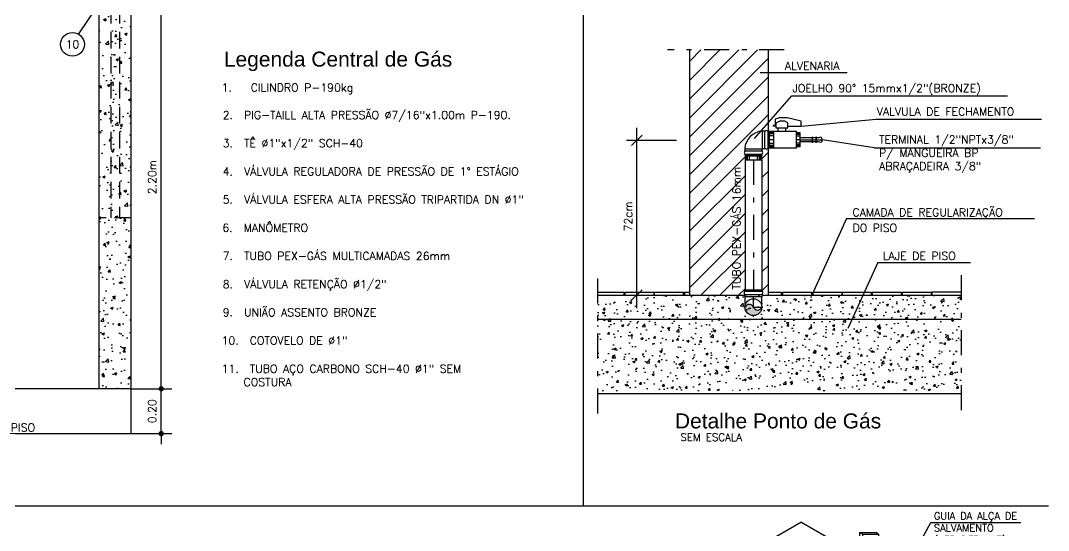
# Model space of a CAD drawing. Header units: millimetres. Extents: x 0 to 114, y 0 to 82.
# Drawn here: x 77.25 to 97.8, y 34.36 to 44.55 of the extents above; entities that cross this region are included whole.
import ezdxf
from ezdxf.enums import TextEntityAlignment as Align

# ---------------------------------------------------------------- set-up
doc = ezdxf.new("R2010")
doc.units = ezdxf.units.MM
doc.linetypes.add('DASHDOT', pattern=[1, 0.5, -0.25, 0, -0.25])
doc.linetypes.add('HIDDEN', pattern=[0.375, 0.25, -0.125])
for name, color, linetype in [('CAR-01', 252, 'Continuous'), ('CONEXAO', 1, 'Continuous'), ('DETALHES', 2, 'Continuous'), ('INC-DETALHE-TXT', 7, 'Continuous'), ('INC-DETALHES', 7, 'Continuous'), ('INC-DETALHES-TXT', 7, 'Continuous'), ('INDIC', 7, 'Continuous'), ('NORMO-DET', 2, 'Continuous'), ('PILAR', 7, 'Continuous')]:
    doc.layers.add(name, color=color, linetype=linetype)
doc.styles.add('140-100', font='arial.ttf', dxfattribs={"height": 0.6})
doc.styles.add('140-50', font='arial.ttf', dxfattribs={"height": 0.3})
doc.styles.add('60-100', font='romans.shx', dxfattribs={"height": 0.16})
doc.styles.add('60-125', font='romans.shx', dxfattribs={"height": 0.2})
doc.styles.add('60-50', font='romans.shx', dxfattribs={"height": 0.08})
doc.styles.add('60-75', font='romans.shx', dxfattribs={"height": 0.12})
doc.styles.add('ROMANS', font='ROMANS.SHX', dxfattribs={"height": 0.15})
doc.dimstyles.new('SETAS50', dxfattribs={"dimtxt": 0.08, "dimasz": 0.1, "dimexe": 0.15, "dimexo": 0, "dimgap": 0.1, "dimtad": 1, "dimzin": 10, "dimdsep": 46, "dimtxsty": '60-50', "dimblk1": 'OPEN', "dimblk2": 'OPEN', "dimsah": 1, "dimcen": 0, "dimclrd": 8, "dimclre": 8, "dimclrt": 7, "dimadec": 0, "dimazin": 0, "dimtfac": 1, "dimtix": 1, "dimtmove": 2, "dimatfit": 3, "dimldrblk": 'OPEN', "dimfxl": 0.15, "dimtolj": 1, "dimtzin": 6, "dimarcsym": 0})
pattern_1 = [(45, (26.31858, 35.24328), (-0.1885618, 0.1885618), [])]
pattern_2 = [(50, (26.31858, 35.2433), (0.4590465, -0.0401614), [0.048, -0.528]), (355, (26.3186, 35.2433), (-0.088801, 0.481403), [0.0384, -0.4224]), (100.4514, (26.35683, 35.23993), (0.370246, 0.4412413), [0.0407937, -0.448731]), (46.1842, (26.3186, 35.3713), (0.6830343, -0.105932), [0.072, -0.792]), (96.6356, (26.3755, 35.36245), (0.598184, 0.6234354), [0.0611906, -0.673096]), (351.1842, (26.3186, 35.3713), (0.598184, 0.623436), [0.0576, -0.6336]), (21, (26.38258, 35.3393), (0.3820205, -0.257676), [0.048, -0.528]), (326, (26.3826, 35.3393), (0.1557218, 0.464096), [0.0384, -0.4224]), (71.4514, (26.4144, 35.3178), (0.5377425, 0.2064195), [0.0407937, -0.448731]), (37.5, (26.31858, 35.24328), (0.0077823, 0.21305207), [0, -0.41728, 0, -0.4288, 0, -0.424]), (7.5, (26.31858, 35.24328), (0.1683645, 0.2524235), [0, -0.24448, 0, -0.40768, 0, -0.1616]), (327.5, (26.17586, 35.24328), (0.34164636, -0.0144351), [0, -0.16, 0, -0.4992, 0, -0.6624]), (317.5, (26.11186, 35.24328), (0.3732391, 0.0640672), [0, -0.208, 0, -0.33152, 0, -0.4704])]

# ---------------------------------------------------------------- blocks, each defined once
blk = doc.blocks.new('_Dot')
at = {"color": 0, "linetype": 'ByBlock', "lineweight": -2}
blk.add_line((-0.5, 0), (-1, 0), dxfattribs=at)
at = {"color": 0, "linetype": 'ByBlock', "const_width": 0.5}
blk.add_lwpolyline([(-0.25, 0, 1), (0.25, 0, 1)], format="xyb", close=True, dxfattribs=at)
blk = doc.blocks.new('A$C1C952E19')
at = {"layer": 'DETALHES'}
h = blk.add_hatch(dxfattribs=at)
h.set_pattern_fill('AR-CONC', color=9, scale=0.053178, style=0)
h.set_pattern_definition([(50, (-47.8843, -14.1127), (0.3814263, -0.0333705), [0.0398837, -0.4387204]), (355, (-47.8843, -14.1127), (-0.0737855, 0.4000025), [0.031907, -0.3509763]), (100.4514, (-47.85252, -14.11547), (0.307641, 0.3666317), [0.033896, -0.372855]), (46.1842, (-47.8843, -14.00633), (0.56754, -0.08802), [0.0598255, -0.6580806]), (96.6356, (-47.837, -14.01367), (0.497037, 0.5180186), [0.050844, -0.5592824]), (351.1842, (-47.8843, -14.00633), (0.4970367, 0.518019), [0.0478604, -0.5264645]), (21, (-47.83113, -14.03292), (0.3174246, -0.2141056), [0.0398837, -0.4387204]), (326, (-47.83113, -14.03292), (0.1293908, 0.385622), [0.031907, -0.3509763]), (71.4514, (-47.80468, -14.05076), (0.4468155, 0.171516), [0.033896, -0.372855]), (37.5, (-47.88431, -14.11269), (0.0064664, 0.17702706), [0, -0.34672206, 0, -0.35629414, 0, -0.3523058]), (7.5, (-47.88431, -14.11269), (0.1398957, 0.20974117), [0, -0.20314084, 0, -0.3387453, 0, -0.134275]), (327.5, (-48.0029, -14.11269), (0.28387732, -0.01199428), [0, -0.1329456, 0, -0.4147902, 0, -0.5503947]), (317.5, (-48.05608, -14.1127), (0.3101281, 0.0532341), [0, -0.1728292, 0, -0.2754632, 0, -0.39086])])
h.paths.add_polyline_path([(10.422, -7.554), (10.902, -7.554), (10.902, -0.336), (10.422, -0.336)])
at = {"layer": 'DETALHES', "color": 255}
for p, q in [((10.902, -8.226), (10.902, 0)), ((10.422, -7.554), (10.422, -0.336)), ((10.902, -7.554), (0, -7.554)), ((-0.228, -8.226), (10.902, -8.226))]:
    blk.add_line(p, q, dxfattribs=at)
at = {"layer": 'DETALHES', "color": 8, "linetype": 'HIDDEN'}
for p, q in [((10.596, -0.702), (10.596, -4.99)), ((10.727, -0.702), (10.727, -4.99)), ((10.902, -4.99), (10.422, -4.99))]:
    blk.add_line(p, q, dxfattribs=at)
at = {"layer": 'NORMO-DET', "color": 8}
for p, q in [((11.354, -7.474), (11.354, 0)), ((10.902, -7.554), (11.514, -7.554)), ((11.354, -8.226), (11.354, -7.554)), ((10.902, -8.226), (11.514, -8.226)), ((11.354, -8.306), (11.354, -8.386))]:
    blk.add_line(p, q, dxfattribs=at)
at = {"layer": 'NORMO-DET', "color": 7}
blk.add_line((10.12, -2.231), (10.36, -1.877), dxfattribs=at)
at = {"layer": 'NORMO-DET', "color": 252}
blk.add_line((10.902, -7.554), (10.476, -7.554), dxfattribs=at)
at = {"layer": 'NORMO-DET', "color": 7}
blk.add_circle((10.023, -2.388), 0.178, dxfattribs=at)
at = {"layer": 'NORMO-DET', "color": 8, "xscale": 0.0800000000000637, "yscale": 0.0800000000000637, "zscale": 0.0800000000000637}
for p, rotation in [((11.354, -7.554), 270), ((11.354, -8.226), 90)]:
    blk.add_blockref('_Dot', p, dxfattribs=dict(at, rotation=rotation))
at = {"layer": 'DETALHES', "color": 7, "style": 'ROMANS'}
blk.add_text('10', height=0.12, dxfattribs=at).set_placement((10.023, -2.388), align=Align.MIDDLE)
at = {"layer": 'NORMO-DET', "color": 7, "style": 'ROMANS'}
blk.add_text('PISO', height=0.12, dxfattribs=at).set_placement((9.097, -8.196))
at = {"layer": 'NORMO-DET', "color": 7, "char_height": 0.12, "attachment_point": 5, "rotation": 90, "style": '60-100'}
for s, insert in [('2.20m', (11.218, -4.379)), ('\\A1;0.20', (11.218, -7.89))]:
    blk.add_mtext(s, dxfattribs=dict(at, insert=insert))
blk = doc.blocks.new('_OPEN')
at = {"color": 0, "linetype": 'ByBlock'}
for p, q in [((-1, 0.17), (0, 0)), ((0, 0), (-1, -0.17)), ((0, 0), (-1, 0))]:
    blk.add_line(p, q, dxfattribs=at)
blk = doc.blocks.new('A$C29AF7E19')
at = {"layer": 'INC-DETALHES'}
h = blk.add_hatch(dxfattribs=at)
h.set_pattern_fill('BOX', color=252, scale=0.004, angle=300, style=0)
h.set_pattern_definition([(30, (10.95839, 45.74263), (-0.0508, 0.08798818), []), (30, (10.97109, 45.72063), (-0.0508, 0.08798818), []), (300, (10.95839, 45.74263), (0.08798818, 0.0508), [-0.0254, 0.0254]), (300, (10.98039, 45.75533), (0.08798818, 0.0508), [-0.0254, 0.0254]), (300, (11.00238, 45.76803), (0.08798818, 0.0508), [0.0254, -0.0254]), (300, (11.02438, 45.78073), (0.08798818, 0.0508), [0.0254, -0.0254]), (30, (10.98379, 45.69864), (-0.0508, 0.08798818), [0.0254, -0.0254]), (30, (10.99649, 45.67664), (-0.0508, 0.08798818), [0.0254, -0.0254])])
edge = h.paths.add_edge_path()
edge.add_arc((-0.084, -2.856), 0.0687, 448.6808, 477.8653)
edge.add_line((-0.116, -2.796), (-0.22, -2.856))
edge.add_arc((-0.168, -2.962), 0.118, 476.3772, 527.4799)
edge.add_arc((-0.278, -2.946), 0.0107, 476.5815, 540)
edge.add_arc((-0.278, -2.946), 0.0107, 540, 585.4604)
edge.add_line((-0.286, -2.953), (-0.532, -3.203))
edge.add_arc((-0.067, -1.715), 1.559, 220.6465, 252.6584, ccw=False)
edge.add_line((-1.25, -2.73), (0, -2.009))
edge.add_line((0, -2.009), (1.405, -2.82))
edge.add_arc((-0.353, 0.195), 3.49, 279.1484, 300.2447, ccw=False)
edge.add_arc((-0.067, -1.715), 1.559, 252.6584, 279.929, ccw=False)
edge.add_line((-0.532, -3.203), (-0.286, -2.953))
edge.add_arc((-0.278, -2.946), 0.0107, 225.4604, 226.8865)
edge.add_arc((-0.168, -2.962), 0.118, 535.9881, 538.634)
edge.add_line((-0.286, -2.959), (-0.291, -3.116))
edge.add_ellipse((-0.278, -3.124), major_axis=(0.0219, 0.0015), ratio=0.473727, start_angle=-233.5912, end_angle=-130.1013)
edge.add_ellipse((-0.278, -3.124), major_axis=(0.0219, 0.0015), ratio=0.473727, start_angle=-130.1013, end_angle=-59.4619)
edge.add_ellipse((-0.278, -3.124), major_axis=(0.0219, 0.0015), ratio=0.473727, start_angle=-59.4619, end_angle=53.7935)
edge.add_line((-0.265, -3.115), (-0.261, -2.982))
edge.add_arc((-0.135, -2.983), 0.126, 481.9899, 539.8208, ccw=False)
edge.add_line((-0.202, -2.876), (-0.1, -2.817))
edge.add_arc((-0.082, -2.891), 0.076, 391.4606, 463.3967, ccw=False)
edge.add_line((-0.018, -2.852), (-0.023, -3.04))
edge.add_ellipse((-0.009, -3.048), major_axis=(0.0219, 0.0015), ratio=0.473727, start_angle=-233.5912, end_angle=-130.1013)
edge.add_ellipse((-0.009, -3.048), major_axis=(0.0219, 0.0015), ratio=0.473727, start_angle=-130.1013, end_angle=-50.3285)
edge.add_ellipse((-0.009, -3.048), major_axis=(0.0219, 0.0015), ratio=0.473727, start_angle=-50.3285, end_angle=45.1453)
edge.add_line((0.006, -3.04), (0.011, -2.856))
edge.add_arc((-0.071, -2.87), 0.0829, 369.3883, 457.7386)
h.paths.add_polyline_path([(-0.72, -2.742, 1), (-0.699, -2.742, 1)], flags=16)
at = {"layer": 'INC-DETALHES', "color": 8}
for p, q in [((-1.886, -1.089), (0, 0)), ((0.652, -0.376), (0, 0)), ((0, -0.17), (-1.738, -1.174)), ((0, -0.17), (1.752, -1.182)), ((0, -2.009), (0, -0.17)), ((1.9, -1.097), (1.249, -0.721)), ((-1.738, -1.174), (-1.886, -1.089)), ((1.752, -1.182), (1.9, -1.097)), ((0, -2.009), (-1.25, -2.73)), ((0, -2.009), (1.405, -2.82)), ((-1.25, -2.812), (-1.25, -2.73)), ((1.405, -2.902), (1.405, -2.82)), ((1.893, -3.474), (1.143, -3.04)), ((-1.372, -3.363), (-1.801, -3.115)), ((-0.928, -3.096), (-1.381, -3.358)), ((1.893, -3.474), (2.14, -3.331))]:
    blk.add_line(p, q, dxfattribs=at)
at = {"layer": 'INC-DETALHES', "color": 254}
for p, q in [((0.862, -0.135), (0.862, -0.278)), ((0.534, -0.419), (0.534, -0.46)), ((0.534, -0.419), (0.652, -0.419)), ((0.862, -0.547), (0.683, -0.547)), ((0.862, -0.459), (0.862, -0.547)), ((1.039, -0.6), (0.862, -0.497)), ((1.189, -0.797), (1.189, -0.839)), ((1.189, -0.797), (1.367, -0.797)), ((1.367, -0.797), (1.367, -0.839)), ((1.189, -0.839), (1.367, -0.839)), ((-0.116, -2.796), (-0.233, -2.863)), ((-0.1, -2.817), (-0.202, -2.876)), ((-0.291, -3.133), (-0.286, -2.959)), ((-0.266, -3.132), (-0.261, -2.982))]:
    blk.add_line(p, q, dxfattribs=at)
for points in [[(0.683, -0.134), (0.652, -0.116)], [(0.652, -0.116), (0.652, -0.487)], [(0.652, -0.116), (0.83, -0.116)], [(0.683, -0.134), (0.862, -0.134)], [(0.683, -0.135), (0.683, -0.547)], [(0.862, -0.134), (0.83, -0.116)], [(1.039, -0.38), (0.81, -0.248)], [(1.071, -0.358), (1.039, -0.34)], [(1.039, -0.34), (1.039, -0.752)], [(1.039, -0.34), (1.218, -0.34)], [(1.249, -0.358), (1.218, -0.34)], [(0.534, -0.419), (0.652, -0.487)], [(1.039, -0.561), (0.735, -0.385)], [(1.071, -0.358), (1.249, -0.358)], [(1.071, -0.359), (1.071, -0.729)], [(1.249, -0.359), (1.249, -0.729)], [(0.534, -0.46), (0.683, -0.547)], [(1.039, -0.752), (1.189, -0.839)], [(1.071, -0.729), (1.189, -0.797)], [(1.071, -0.729), (1.249, -0.729)], [(1.249, -0.729), (1.367, -0.797)], [(-0.018, -2.852), (-0.023, -3.057)], [(0.011, -2.856), (0.005, -3.055)]]:
    blk.add_lwpolyline(points, dxfattribs=at)
at = {"layer": 'INC-DETALHES', "color": 254, "elevation": -252.78}
blk.add_lwpolyline([(1.17, -0.359, -1), (1.149, -0.359, -1)], format="xyb", close=True, dxfattribs=at)
at = {"layer": 'INC-DETALHES'}
blk.add_lwpolyline([(-0.268, -2.946, -1), (-0.289, -2.946, -1)], format="xyb", close=True, dxfattribs=at)
at = {"layer": 'INC-DETALHES', "color": 254}
for centre, radius, start, end in [((0.773, -0.317), 0.0784, 58.4023, 241.319), ((-0.084, -2.856), 0.0687, 88.6808, 117.8653), ((-0.082, -2.891), 0.076, 31.4606, 103.3967), ((-0.071, -2.87), 0.0829, 9.3883, 97.7386), ((-0.168, -2.962), 0.118, 116.3772, 178.634), ((-0.135, -2.983), 0.126, 121.9899, 180.1792)]:
    blk.add_arc(centre, radius, start, end, dxfattribs=at)
at = {"layer": 'INC-DETALHES', "color": 8}
for centre, radius, start, end in [((-1.028, -1.041), 0.859, 183.1649, 227.072), ((1.652, -1.434), 0.418, 316.3887, 53.642), ((-1.227, -1.11), 0.515, 187.166, 239.3066), ((1.474, -1.461), 0.394, 314.9899, 45.0101), ((-1.823, -1.872), 0.461, 316.0995, 43.9005), ((-1.823, -1.872), 0.291, 316.0995, 43.9005), ((1.94, -1.978), 0.303, 128.2549, 231.7451), ((2.143, -1.96), 0.303, 128.2549, 231.7451), ((-1.156, -2.694), 0.77, 126.4031, 213.1641), ((-1.059, -2.74), 0.697, 128.2285, 243.332), ((0.675, -2.973), 1.317, 337.6672, 35.1122), ((0.878, -2.956), 1.317, 343.4261, 35.1122), ((-0.067, -1.715), 1.559, 220.6465, 279.929), ((-0.067, -1.797), 1.559, 220.6465, 279.929), ((-0.353, 0.195), 3.49, 279.1484, 300.2447), ((-0.353, 0.113), 3.49, 279.1484, 300.2447)]:
    blk.add_arc(centre, radius, start, end, dxfattribs=at)
at = {"layer": 'INC-DETALHES', "color": 254}
blk.add_ellipse((0.644, -0.442), major_axis=(0.0139, 0), ratio=0.447826, start_param=0.955176, end_param=5.32801, dxfattribs=at)
blk.add_ellipse((1.224, -0.765), major_axis=(0.0139, 0), ratio=0.447826, dxfattribs=at)
at = {"layer": 'INC-DETALHES', "color": 254, "extrusion": (0, 0, -1)}
for centre, start_param in [((-0.009, -3.048), 5.469234), ((-0.278, -3.124), 5.309826)]:
    blk.add_ellipse(centre, major_axis=(0.0219, 0.0015), ratio=0.473727, start_param=start_param, end_param=10.360121, dxfattribs=at)
at = {"layer": 'INC-DETALHES', "color": 254}
for points, knots in [([(0.652, -0.434), (0.647, -0.433), (0.642, -0.433), (0.633, -0.435), (0.629, -0.436), (0.626, -0.442), (0.627, -0.445), (0.63, -0.449), (0.633, -0.45), (0.64, -0.452), (0.647, -0.452), (0.652, -0.451)], [1.025497, 1.025497, 1.025497, 1.025497, 2.01723, 2.01723, 2.949027, 2.949027, 3.550427, 3.550427, 4.151827, 4.151827, 5.257518, 5.257518, 5.257518, 5.257518]), ([(1.241, -0.765), (1.241, -0.763), (1.24, -0.761), (1.237, -0.759), (1.236, -0.758), (1.229, -0.756), (1.223, -0.755), (1.213, -0.757), (1.209, -0.759), (1.206, -0.765), (1.207, -0.768), (1.211, -0.771), (1.213, -0.773), (1.221, -0.775), (1.228, -0.775), (1.237, -0.772), (1.239, -0.77), (1.241, -0.767), (1.241, -0.766), (1.241, -0.765)], [0, 0, 0, 0, 0.426486, 0.426486, 0.852972, 0.852972, 2.01723, 2.01723, 2.949027, 2.949027, 3.550427, 3.550427, 4.151827, 4.151827, 5.396241, 5.396241, 6.069812, 6.069812, 6.283185, 6.283185, 6.283185, 6.283185])]:
    blk.add_open_spline(points, degree=3, knots=knots, dxfattribs=at)
at = {"layer": 'INC-DETALHES-TXT'}
for s, height, style, p in [('Vista da Alça de Salvamento', 0.15, '140-50', (-1.041, -3.986)), ('SEM ESCALA', 0.08, '60-50', (-1.026, -4.121))]:
    blk.add_text(s, height=height, dxfattribs=dict(at, style=style)).set_placement(p)
at = {"layer": 'INC-DETALHES-TXT', "char_height": 0.08, "style": '60-75'}
for s, insert, width, attachment_point in [('GUIA DA ALÇA DE SALVAMENTO (VER DETALHE) ', (1.477, 0.109), 1.01692, 1), ('PAREDE DA PLATIBANDA ', (-0.11, -0.991), 1.01692, 3), ('PISO DA ÁREA DE RESGATE ', (0.384, -1.95), 1.01692, 1), ('ALÇA DE SALVAMENTO (VER DETALHE) ', (-2.05, -3.471), 1.41289, 1)]:
    blk.add_mtext(s, dxfattribs=dict(at, insert=insert, width=width, attachment_point=attachment_point))
at = {"layer": 'INC-DETALHES-TXT'}
for points in [[(1.249, -0.359), (1.442, -0.004), (2.443, -0.004)], [(-1.401, -0.886), (-0.874, -1.104), (-0.065, -1.104)], [(0.33, -2.448), (0.33, -2.063), (1.255, -2.063)], [(-0.287, -2.979), (-0.706, -3.584), (-2.083, -3.584)]]:
    blk.add_leader(points, dimstyle='SETAS50', override={"dimclrd": 8}, dxfattribs=at)

msp = doc.modelspace()

# ---------------------------------------------------------------- hatches: boundary and pattern name
at = {"layer": 'INC-DETALHES'}
msp.add_hatch(color=7, dxfattribs=at).paths.add_polyline_path([(91.901, 38.823), (91.901, 38.822, 0.660334), (91.734, 38.824, 0.999844), (92.069, 38.823), (92.069, 38.823, -0.679286)])
at = {"layer": 'PILAR'}
h = msp.add_hatch(dxfattribs=at)
h.set_pattern_fill('ANSI31', color=9, scale=2.133333, style=0)
h.set_pattern_definition(pattern_1)
h.paths.add_polyline_path([(90.635, 39.065), (91.727, 39.065, 0.20758), (91.726, 39.088), (91.721, 39.098, -0.236068), (91.721, 39.124), (91.729, 39.14), (91.729, 39.146, -0.166169), (91.734, 39.16), (91.734, 41.765), (91.734, 41.859, -0.166169), (91.729, 41.873), (91.729, 41.879), (91.721, 41.895, -0.236068), (91.721, 41.921), (91.726, 41.931, 0.116434), (91.729, 41.944), (91.729, 41.988, -0.364873), (92.052, 42.338), (92.2, 42.503), (92.2, 43.964), (90.635, 43.964)])
h.paths.add_polyline_path([(91.684, 39.259), (91.684, 41.633), (91.444, 41.633), (91.444, 39.259)], flags=24)
h = msp.add_hatch(dxfattribs=at)
h.set_pattern_fill('ANSI31', color=9, scale=2.133333, style=0)
h.set_pattern_definition(pattern_1)
h.paths.add_polyline_path([(92.196, 41.981), (92.078, 41.981), (92.078, 41.934, 0.027617), (92.079, 41.931), (92.084, 41.921, -0.236068), (92.084, 41.895), (92.078, 41.883), (92.078, 39.137), (92.084, 39.124, -0.236068), (92.084, 39.098), (92.079, 39.088, 0.027617), (92.078, 39.086), (92.078, 39.076), (92.196, 39.076)])
h = msp.add_hatch(dxfattribs=at)
h.set_pattern_fill('AR-CONC', color=256, scale=0.064, style=0)
h.set_pattern_definition(pattern_2)
h.paths.add_polyline_path([(91.734, 39.031), (91.729, 39.031), (91.729, 39.065), (88.787, 39.065), (88.787, 38.647), (91.901, 38.647), (91.901, 38.653, -0.41417), (91.734, 38.821), (91.734, 38.821, -0.000157), (91.734, 38.821)])
h = msp.add_hatch(dxfattribs=at)
h.set_pattern_fill('AR-CONC', color=9, scale=0.064, style=0)
h.set_pattern_definition(pattern_2)
h.paths.add_polyline_path([(96.052, 39.065), (88.787, 39.065), (88.787, 38.647), (96.052, 38.647)])
h.paths.add_polyline_path([(92.069, 38.821), (92.069, 39.031), (91.734, 39.031), (91.734, 38.821, -1.000312)], flags=16)
h.paths.add_polyline_path([(92.069, 38.821), (91.901, 38.821, 0.679286)], flags=16)
h.paths.add_polyline_path([(96.052, 38.647), (88.787, 38.647), (88.787, 37.152), (96.052, 37.152)])

# ---------------------------------------------------------------- linework, layer by layer
at = {"layer": 'CAR-01'}
for p, q in [((88.507, 34.842), (88.507, 44.899)), ((97.8, 34.842), (45.3, 34.842))]:
    msp.add_line(p, q, dxfattribs=at)
at = {"layer": 'CONEXAO', "color": 8, "linetype": 'DASHDOT'}
for p, q in [((92.517, 43.969), (90.187, 43.969)), ((96.052, 39.46), (96.052, 36.736)), ((88.787, 39.391), (88.787, 36.667))]:
    msp.add_line(p, q, dxfattribs=at)
at = {"layer": 'CONEXAO', "color": 2}
for p, q in [((91.726, 41.931), (91.721, 41.921)), ((91.729, 41.988), (91.729, 41.944)), ((92.076, 41.944), (92.076, 41.988)), ((92.084, 41.921), (92.079, 41.931)), ((91.729, 41.879), (91.729, 41.873)), ((91.752, 41.85), (92.053, 41.85)), ((92.076, 41.879), (92.084, 41.895)), ((92.076, 41.873), (92.076, 41.879))]:
    msp.add_line(p, q, dxfattribs=at)
at = {"layer": 'INC-DETALHE-TXT', "color": 8}
for p, q in [((93.776, 43.51), (92.038, 43.51)), ((91.922, 42.194), (92.67, 43.046)), ((92.67, 43.046), (96.983, 43.046)), ((92.854, 42.441), (94.358, 42.578)), ((94.358, 42.578), (97.659, 42.577)), ((89.572, 38.803), (89.572, 42.406)), ((89.362, 42.158), (90.365, 42.158)), ((89.467, 42.053), (89.677, 42.262)), ((94.314, 42.008), (93.283, 42.169)), ((94.314, 42.008), (97.644, 42.008)), ((93.764, 40.592), (93.079, 39.071)), ((93.764, 40.592), (97.518, 40.592)), ((94.388, 39.716), (93.792, 38.396)), ((94.388, 39.716), (96.239, 39.716)), ((89.467, 38.961), (89.677, 39.17))]:
    msp.add_line(p, q, dxfattribs=at)
at = {"layer": 'INC-DETALHES', "color": 7}
for p, q in [((92.344, 42.587), (92.413, 42.608)), ((92.344, 42.46), (92.344, 42.587)), ((92.578, 42.608), (92.413, 42.608)), ((92.854, 42.537), (92.578, 42.608)), ((92.129, 42.341), (92.085, 42.341)), ((92.129, 42.341), (92.085, 42.341)), ((92.152, 42.349), (92.142, 42.344)), ((92.152, 42.349), (92.142, 42.344)), ((92.194, 42.341), (92.177, 42.349)), ((92.194, 42.341), (92.177, 42.349)), ((92.199, 42.341), (92.194, 42.341)), ((92.199, 42.341), (92.194, 42.341)), ((92.223, 42.003), (92.223, 42.338)), ((92.223, 42.338), (92.765, 42.338)), ((92.303, 42.441), (92.303, 42.46)), ((92.303, 42.46), (92.344, 42.46)), ((92.356, 42.441), (92.303, 42.441)), ((92.309, 42.003), (92.309, 42.336)), ((92.356, 42.398), (92.356, 42.441)), ((92.591, 42.398), (92.356, 42.398)), ((92.395, 42.338), (92.395, 42.398)), ((92.552, 42.338), (92.552, 42.398)), ((92.591, 42.398), (92.591, 42.441)), ((92.591, 42.441), (92.854, 42.441)), ((92.765, 42.003), (92.765, 42.338)), ((92.854, 42.441), (92.854, 42.537)), ((92.222, 42.017), (92.222, 42.318)), ((92.222, 42.017), (92.222, 42.318)), ((92.765, 42.311), (92.837, 42.311)), ((92.837, 42.028), (92.837, 42.31)), ((93.162, 42.208), (92.837, 42.208)), ((93.083, 42.22), (93.073, 42.22)), ((93.073, 42.208), (93.073, 42.22)), ((93.083, 42.208), (93.083, 42.22)), ((93.162, 42.22), (93.152, 42.22)), ((93.152, 42.208), (93.152, 42.22)), ((93.162, 42.208), (93.162, 42.22)), ((93.203, 42.208), (93.162, 42.208)), ((93.241, 42.222), (93.203, 42.208)), ((93.27, 42.205), (93.241, 42.222)), ((93.27, 42.13), (93.241, 42.113)), ((93.27, 42.168), (93.27, 42.205)), ((93.27, 42.168), (93.27, 42.13)), ((91.729, 41.988), (92.076, 41.988)), ((92.085, 41.994), (92.129, 41.994)), ((92.085, 41.994), (92.129, 41.994)), ((92.142, 41.991), (92.152, 41.986)), ((92.142, 41.991), (92.152, 41.986)), ((92.178, 41.986), (92.194, 41.994)), ((92.178, 41.986), (92.194, 41.994)), ((92.194, 41.994), (92.199, 41.994)), ((92.194, 41.994), (92.199, 41.994)), ((92.765, 42.003), (92.223, 42.003)), ((92.837, 42.028), (92.765, 42.028)), ((93.162, 42.127), (92.837, 42.127)), ((93.073, 42.115), (93.073, 42.127)), ((93.083, 42.115), (93.073, 42.115)), ((93.083, 42.127), (93.083, 42.115)), ((93.152, 42.115), (93.152, 42.127)), ((93.162, 42.115), (93.152, 42.115)), ((93.203, 42.127), (93.162, 42.127)), ((93.162, 42.127), (93.162, 42.115)), ((93.241, 42.113), (93.203, 42.127)), ((91.721, 41.895), (91.729, 41.879)), ((91.734, 41.851), (91.734, 41.765)), ((91.734, 41.851), (92.069, 41.851)), ((91.734, 41.765), (91.734, 39.151)), ((91.734, 41.765), (92.069, 41.765)), ((92.069, 41.765), (92.069, 41.851)), ((92.069, 41.765), (92.069, 39.15)), ((91.729, 39.031), (92.076, 39.031)), ((91.734, 38.821), (91.734, 39.032)), ((92.069, 38.821), (92.069, 39.032))]:
    msp.add_line(p, q, dxfattribs=at)
at = {"layer": 'INC-DETALHES', "color": 8}
for p, q in [((92.356, 42.506), (92.42, 42.543)), ((92.527, 42.543), (92.42, 42.543)), ((92.591, 42.506), (92.527, 42.543)), ((92.085, 41.994), (92.085, 42.341)), ((92.129, 41.994), (92.129, 42.341)), ((92.194, 41.994), (92.194, 42.341)), ((92.356, 42.441), (92.356, 42.506)), ((92.591, 42.441), (92.591, 42.506)), ((92.31, 42.33), (92.222, 42.33)), ((92.31, 42.321), (92.222, 42.321)), ((92.31, 42.317), (92.222, 42.317)), ((92.31, 42.307), (92.222, 42.307)), ((92.31, 42.29), (92.222, 42.29)), ((92.31, 42.249), (92.222, 42.249)), ((92.31, 42.168), (92.222, 42.168)), ((92.837, 42.305), (92.764, 42.305)), ((92.837, 42.297), (92.764, 42.297)), ((92.837, 42.294), (92.764, 42.294)), ((92.837, 42.285), (92.764, 42.285)), ((92.837, 42.271), (92.764, 42.271)), ((92.837, 42.237), (92.764, 42.237)), ((92.837, 42.168), (92.764, 42.168)), ((92.837, 42.168), (93.27, 42.168)), ((93.073, 42.208), (93.073, 42.127)), ((93.083, 42.127), (93.083, 42.208)), ((93.152, 42.208), (93.152, 42.127)), ((93.162, 42.127), (93.162, 42.208)), ((91.729, 41.944), (92.076, 41.944)), ((92.31, 42.091), (92.222, 42.091)), ((92.31, 42.051), (92.222, 42.051)), ((92.31, 42.034), (92.222, 42.034)), ((92.31, 42.023), (92.222, 42.023)), ((92.31, 42.019), (92.222, 42.019)), ((92.31, 42.01), (92.222, 42.01)), ((92.837, 42.103), (92.764, 42.103)), ((92.837, 42.069), (92.764, 42.069)), ((92.837, 42.055), (92.764, 42.055)), ((92.837, 42.046), (92.764, 42.046)), ((92.837, 42.042), (92.764, 42.042)), ((92.837, 42.035), (92.764, 42.035)), ((91.729, 41.879), (92.076, 41.879)), ((91.741, 41.765), (91.741, 41.849)), ((91.75, 41.765), (91.75, 41.849)), ((91.754, 41.765), (91.754, 41.849)), ((91.765, 41.765), (91.765, 41.849)), ((91.782, 41.765), (91.782, 41.849)), ((91.822, 41.765), (91.822, 41.849)), ((91.98, 41.765), (91.98, 41.849)), ((92.021, 41.765), (92.021, 41.849)), ((92.038, 41.765), (92.038, 41.849)), ((92.048, 41.765), (92.048, 41.849)), ((92.053, 41.765), (92.053, 41.849)), ((92.061, 41.765), (92.061, 41.849)), ((91.729, 39.14), (92.076, 39.14)), ((91.729, 39.076), (92.076, 39.076))]:
    msp.add_line(p, q, dxfattribs=at)
at = {"layer": 'INC-DETALHES', "color": 8, "linetype": 'DASHDOT'}
msp.add_line((91.901, 41.765), (91.901, 39.177), dxfattribs=at)
at = {"layer": 'INC-DETALHES', "color": 7}
for points in [[(91.729, 41.988), (91.729, 41.944, -0.116434), (91.726, 41.931), (91.721, 41.921, 0.236068), (91.721, 41.895), (91.729, 41.879), (91.729, 41.873, 0.414214), (91.752, 41.85), (92.053, 41.85, 0.414214), (92.076, 41.873), (92.076, 41.879), (92.084, 41.895, 0.236068), (92.084, 41.921), (92.079, 41.931, -0.116434), (92.076, 41.944), (92.076, 41.988, 0.116434)], [(91.729, 39.031), (91.729, 39.076, 0.116434), (91.726, 39.088), (91.721, 39.098, -0.236068), (91.721, 39.124), (91.729, 39.14), (91.729, 39.146, -0.414214), (91.752, 39.169), (92.053, 39.169, -0.414214), (92.076, 39.146), (92.076, 39.14), (92.084, 39.124, -0.236068), (92.084, 39.098), (92.079, 39.088, 0.116434), (92.076, 39.076), (92.076, 39.031, -0.116434)]]:
    msp.add_lwpolyline(points, format="xyb", dxfattribs=at)
msp.add_circle((91.901, 38.821), 0.168, dxfattribs=at)
for centre, radius, start, end in [((92.099, 41.971), 0.37, 92.1734, 177.4271), ((92.129, 42.37), 0.0289, 270.0045, 296.5695), ((92.129, 42.37), 0.0289, 270.0045, 296.5695), ((92.165, 42.323), 0.0289, 63.4394, 116.5695), ((92.165, 42.323), 0.0289, 63.4394, 116.5695), ((92.199, 42.318), 0.0232, 0.0045, 90.0045), ((92.199, 42.318), 0.0232, 0.0045, 90.0045), ((91.7, 41.944), 0.0289, 333.4394, 0.0045), ((92.078, 41.993), 0.0061, 246.5802, 3.6672), ((92.105, 41.944), 0.0289, 180.0045, 206.5695), ((92.129, 41.965), 0.0289, 63.4394, 90.0045), ((92.129, 41.965), 0.0289, 63.4394, 90.0045), ((92.165, 42.012), 0.0289, 243.4394, 296.5695), ((92.165, 42.012), 0.0289, 243.4394, 296.5695), ((92.199, 42.017), 0.0232, 270.0045, 0.0045), ((92.199, 42.017), 0.0232, 270.0045, 0.0045), ((91.747, 41.908), 0.0289, 153.4394, 206.5695), ((91.752, 41.873), 0.0232, 180.0045, 270.0045), ((92.053, 41.873), 0.0232, 270.0045, 0.0045), ((92.058, 41.908), 0.0289, 333.4394, 26.5695), ((91.817, 38.784), 0.0912, 22.4645, 156.217)]:
    msp.add_arc(centre, radius, start, end, dxfattribs=at)
at = {"layer": 'INDIC'}
for p, q in [((90.632, 39.061), (90.632, 43.969)), ((92.205, 42.34), (92.205, 43.969)), ((92.205, 39.063), (92.205, 41.995)), ((88.787, 39.123), (88.787, 39.063)), ((88.787, 39.063), (91.729, 39.063)), ((92.076, 39.063), (96.052, 39.063)), ((96.052, 39.123), (96.052, 39.063)), ((91.901, 38.819), (91.901, 39.013)), ((91.708, 38.821), (91.734, 38.821)), ((91.9, 38.821), (92.087, 38.821)), ((91.901, 38.626), (91.901, 38.653)), ((96.052, 38.577), (88.787, 38.577)), ((96.052, 37.088), (88.787, 37.088))]:
    msp.add_line(p, q, dxfattribs=at)
msp.add_arc((91.985, 38.854), 0.0902, 201.6245, 338.4113, dxfattribs=at)
at = {"layer": 'PILAR'}
for p, q in [((88.787, 39.123), (89.31, 39.123)), ((89.31, 39.123), (89.31, 39.068)), ((89.333, 39.123), (89.333, 39.064)), ((89.333, 39.123), (89.912, 39.123)), ((89.912, 39.123), (89.912, 39.068)), ((89.919, 39.123), (90.498, 39.123)), ((89.919, 39.123), (89.919, 39.064)), ((90.498, 39.123), (90.498, 39.068)), ((90.521, 39.123), (90.635, 39.123)), ((90.521, 39.123), (90.521, 39.064)), ((92.2, 39.123), (92.458, 39.123)), ((92.458, 39.123), (92.458, 39.068)), ((92.486, 39.123), (93.065, 39.123)), ((92.486, 39.123), (92.486, 39.064)), ((93.065, 39.123), (93.065, 39.068)), ((93.088, 39.123), (93.667, 39.123)), ((93.088, 39.123), (93.088, 39.064)), ((93.667, 39.123), (93.667, 39.068)), ((93.679, 39.123), (94.258, 39.123)), ((93.679, 39.123), (93.679, 39.064)), ((94.258, 39.123), (94.258, 39.068)), ((94.277, 39.123), (94.855, 39.123)), ((94.277, 39.123), (94.277, 39.064)), ((94.855, 39.123), (94.855, 39.068)), ((94.874, 39.123), (95.453, 39.123)), ((94.874, 39.123), (94.874, 39.064)), ((95.453, 39.123), (95.453, 39.068)), ((95.471, 39.123), (95.471, 39.068)), ((96.052, 39.123), (95.471, 39.123))]:
    msp.add_line(p, q, dxfattribs=at)

# ---------------------------------------------------------------- block references
at = {"color": 7}
for name, p, xscale, yscale, zscale in [('A$C1C952E19', (64.924, 47.26), 1.333333333333333, 1.333333333333333, 1.333333333333333), ('A$C29AF7E19', (92.852, 34.522), 1.8, 1.8, 1.8)]:
    msp.add_blockref(name, p, dxfattribs=dict(at, xscale=xscale, yscale=yscale, zscale=zscale))

# ---------------------------------------------------------------- texts
at = {"layer": 'INC-DETALHE-TXT', "style": '60-125'}
for s, p in [('ALVENARIA', (92.531, 43.565)), ('JOELHO 90%%D 15mmx1/2"(BRONZE)', (92.68, 43.119)), ('VALVULA DE FECHAMENTO', (94.368, 42.651)), ('CAMADA DE REGULARIZAÇÃO', (93.883, 40.637)), ('DO PISO', (93.883, 40.327)), ('LAJE DE PISO', (94.486, 39.766))]:
    msp.add_text(s, height=0.16, dxfattribs=at).set_placement(p)
for s, p in [('TUBO PEX-GÁS 16mm', (91.644, 39.172)), ('72cm', (89.48, 40.334))]:
    msp.add_text(s, height=0.16, rotation=90, dxfattribs=at).set_placement(p)
at = {"layer": 'INC-DETALHE-TXT', "insert": (94.414, 42.253), "char_height": 0.16, "width": 2.97905, "attachment_point": 1, "style": '60-125'}
msp.add_mtext('TERMINAL 1/2"NPTx3/8" P/ MANGUEIRA BP ABRAÇADEIRA 3/8"', dxfattribs=at)
at = {"layer": 'INC-DETALHES', "linetype": 'Continuous', "style": '140-50'}
msp.add_text('Detalhe Ponto de Gás', height=0.3, dxfattribs=at).set_placement((90.333, 36.396))
at = {"layer": 'INC-DETALHES', "style": '60-75'}
msp.add_text('SEM ESCALA', height=0.15, rotation=359.952, dxfattribs=at).set_placement((91.059, 36.219), align=Align.MIDDLE)
at = {"layer": 'NORMO-DET', "color": 7}
for s, height, style, p in [('Legenda Central de Gás', 0.3, '140-100', (81.315, 43.631)), ('1.   CILINDRO P-190kg', 0.16, '60-100', (81.269, 43.132)), ('2.  PIG-TAILL ALTA PRESSÃO ∅7/16"x1.00m P-190.', 0.16, '60-100', (81.292, 42.583)), ('3.  TÊ ∅1"x1/2" SCH-40', 0.16, '60-100', (81.292, 42.019)), ('4.  VÁLVULA REGULADORA DE PRESSÃO DE 1° ESTÁGIO', 0.16, '60-100', (81.292, 41.456)), ('5.  VÁLVULA ESFERA ALTA PRESSÃO TRIPARTIDA DN ∅1"', 0.16, '60-100', (81.292, 40.892)), ('6.  MANÔMETRO', 0.16, '60-100', (81.285, 40.328)), ('7.  TUBO PEX-GÁS MULTICAMADAS 26mm', 0.16, '60-100', (81.292, 39.764)), ('8.  VÁLVULA RETENÇÃO ∅1/2"', 0.16, '60-100', (81.292, 39.2)), ('9.  UNIÃO ASSENTO BRONZE', 0.16, '60-100', (81.292, 38.637)), ('10.  COTOVELO DE ∅1"', 0.16, '60-100', (81.269, 38.073))]:
    msp.add_text(s, height=height, dxfattribs=dict(at, style=style)).set_placement(p)
at = {"layer": 'NORMO-DET', "color": 7, "insert": (81.269, 37.669), "char_height": 0.16, "width": 8.12706, "attachment_point": 1, "style": '60-100'}
msp.add_mtext('11.  TUBO AÇO CARBONO SCH-40 ∅1" SEM\\P    COSTURA', dxfattribs=at)

doc.saveas('drawing.dxf')
